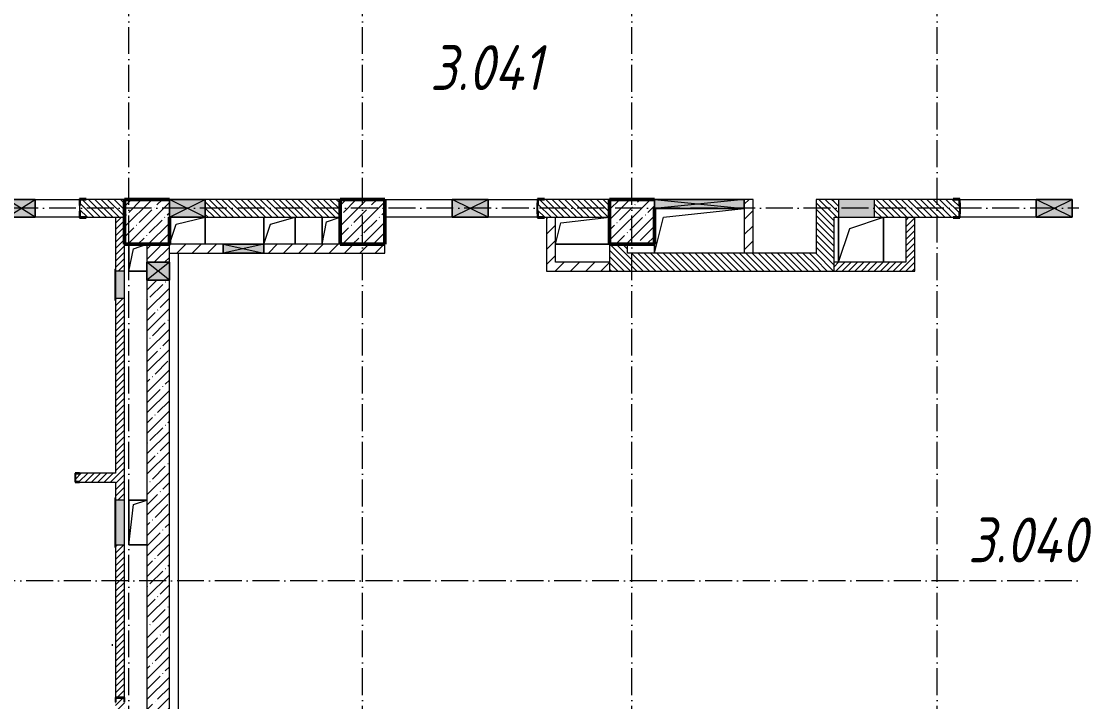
# Model space of a CAD drawing. Header units: millimetres. Extents: x 2294 to 908349, y -83289 to 219220.
# Drawn here: x 178832 to 190534, y 6506 to 14093 of the extents above; entities that cross this region are included whole.
import ezdxf

# ---------------------------------------------------------------- set-up
doc = ezdxf.new("R2010")
doc.units = ezdxf.units.MM
doc.linetypes.add('50_200_ШТРИХ_1Т_ш5_п1_п1_', pattern=[700, 500, -100, 0, -100])
for name, color, linetype, lineweight in [('A-DETL-____-OTLN-4', 7, 'Continuous', 18), ('A-DETL-GENF-OTLN', 7, 'Continuous', 9), ('A-FLOR-____-OTLN', 7, 'Continuous', 9), ('A-GENM-____-MCUT', 7, 'Continuous', 25), ('A-GENM-____-OTLN', 7, 'Continuous', 9), ('A-GENM-____-OTLN-1', 7, 'Continuous', 25), ('A-GLAZ-____-OTLN', 7, 'Continuous', 9), ('A-WALL-____-MCUT-1', 7, 'Continuous', 9), ('A-WALL-____-MCUT-3', 7, 'Continuous', 9), ('A-WALL-____-PATT-1', 7, 'Continuous', 9), ('A-WALL-FNSH-MCUT-1', 7, 'Continuous', 9), ('I-WALL-____-OTLN', 7, 'Continuous', 9), ('S-COLS-____-MCUT', 7, 'Continuous', 50), ('S-COLS-____-OTLN', 7, 'Continuous', 9), ('S-GRID-____-OTLN-1', 7, '50_200_ШТРИХ_1Т_ш5_п1_п1_', 9), ('Марки помещений', 7, 'Continuous', 9)]:
    doc.layers.add(name, color=color, linetype=linetype, lineweight=lineweight)
doc.layers.add('A-GLAZ-____-OTLN-1', color=7, linetype='Continuous', lineweight=9, true_color=0xc0c0c0)
doc.styles.add('ISOCPEUR_I_2', font='isocpeui.ttf', dxfattribs={"width": 0.85, "height": 2.3})
pattern_1 = [(135, (165583.507, 6025.276), (-35.35534, -35.35534), [])]
pattern_2 = [(45, (165583.507, 6025.276), (-35.35534, 35.35534), [])]
pattern_3 = [(45, (165583.51, 6025.28), (-84.8528, 84.8528), [])]

# ---------------------------------------------------------------- blocks, each defined once
blk = doc.blocks.new('3osi')
at = {"layer": 'S-GRID-____-OTLN-1', "color": 251, "ltscale": 0.6, "true_color": 0x636466}
for p, q in [((180033.5, 1542.7), (180033.5, 55906.2)), ((182633.5, 1542.7), (182633.5, 55906.2)), ((185633.5, 1542.7), (185633.5, 55906.2)), ((189033.5, 1542.7), (189033.5, 55906.2)), ((255902.3, 12006.3), (160914.7, 12006.3)), ((269510, 7856.3), (160914.7, 7856.3))]:
    blk.add_line(p, q, dxfattribs=at)
blk = doc.blocks.new('BSC_Колонна _Прямоугольная - 500х500-V68-АР1_План отверстий 3 этажа в осях 1-64_А-ГГ')
at = {"layer": 'S-COLS-____-OTLN'}
h = blk.add_hatch(dxfattribs=at)
h.set_pattern_fill('FP_105', color=256, style=0, pattern_type=2)
h.set_pattern_definition([(45, (-14650, -5831.04), (-114.0493, 114.0493), []), (45, (-14535.95, -5831.04), (-114.0493, 114.0493), [201.612, -40.322, 3.353, -36.97])])
h.paths.add_polyline_path([(-250, -250), (250, -250), (250, 250), (-250, 250), (-250, 50)], flags=0)
at = {"layer": 'S-COLS-____-MCUT'}
for p, q in [((250, 250), (-250, 250)), ((-250, 250), (-250, -250)), ((250, -250), (250, 50)), ((-250, -250), (250, -250))]:
    blk.add_line(p, q, dxfattribs=at)
blk = doc.blocks.new('BSC_Колонна _Прямоугольная - 500х500-V77-АР1_План отверстий 3 этажа в осях 1-64_А-ГГ')
at = {"layer": 'S-COLS-____-OTLN'}
h = blk.add_hatch(dxfattribs=at)
h.set_pattern_fill('FP_114', color=256, style=0, pattern_type=2)
h.set_pattern_definition([(45, (-20050, -5831.04), (-114.0493, 114.0493), []), (45, (-19935.95, -5831.04), (-114.0493, 114.0493), [201.613, -40.323, 3.353, -36.97])])
h.paths.add_polyline_path([(-250, -250), (250, -250), (250, 250), (-250, 250), (-250, 150)], flags=0)
at = {"layer": 'S-COLS-____-MCUT'}
for p, q in [((250, 250), (-250, 250)), ((-250, 250), (-250, -250)), ((250, -250), (250, 150)), ((-250, -250), (250, -250))]:
    blk.add_line(p, q, dxfattribs=at)
blk = doc.blocks.new('BSC_Колонна _Прямоугольная - 500х500-V148-АР1_План отверстий 3 этажа в осях 1-64_А-ГГ')
at = {"layer": 'S-COLS-____-OTLN'}
h = blk.add_hatch(dxfattribs=at)
h.set_pattern_fill('FP_171', color=256, style=0, pattern_type=2)
h.set_pattern_definition([(45, (-17050, -5831.04), (-114.0493, 114.0493), []), (45, (-16935.95, -5831.04), (-114.0493, 114.0493), [201.612, -40.322, 3.353, -36.97])])
h.paths.add_polyline_path([(-250, -250), (250, -250), (250, 250), (-250, 250)], flags=0)
at = {"layer": 'S-COLS-____-MCUT'}
for p, q in [((250, 250), (-250, 250)), ((-250, 250), (-250, -250)), ((250, -250), (250, 250)), ((-250, -250), (250, -250))]:
    blk.add_line(p, q, dxfattribs=at)
blk = doc.blocks.new('АР_Перемычка - АР_Перемычка-28712478-АР1_План отверстий 3 этажа в осях 1-64_А-ГГ')
at = {"layer": 'A-GENM-____-OTLN'}
blk.add_line((0, -100), (8, -100), dxfattribs=at)
blk = doc.blocks.new('154_Стойка_СКБ_Уголок - СМ-2180_200-28268025-АР1_План отверстий 3 этажа в осях 1-64_А-ГГ')
at = {"layer": 'A-GENM-____-MCUT'}
for p, q in [((125, 156), (125, 81)), ((200, 156), (125, 156)), ((131, 81), (131, 150)), ((131, 150), (200, 150)), ((200, 150), (200, 156)), ((125, 81), (131, 81)), ((131, 19), (125, 19)), ((125, 19), (125, -56)), ((131, -50), (131, 19)), ((125, -56), (200, -56)), ((200, -50), (131, -50)), ((200, -56), (200, -50))]:
    blk.add_line(p, q, dxfattribs=at)
blk = doc.blocks.new('154_Стойка_СКБ_Уголок - СМ-2480_200-28346303-АР1_План отверстий 3 этажа в осях 1-64_А-ГГ')
at = {"layer": 'A-GENM-____-MCUT'}
for p, q in [((125, 156), (125, 81)), ((200, 156), (125, 156)), ((131, 81), (131, 150)), ((131, 150), (200, 150)), ((200, 150), (200, 156)), ((125, 81), (131, 81)), ((131, 19), (125, 19)), ((125, 19), (125, -56)), ((131, -50), (131, 19)), ((125, -56), (200, -56)), ((200, -50), (131, -50)), ((200, -56), (200, -50))]:
    blk.add_line(p, q, dxfattribs=at)
blk = doc.blocks.new('Стойка_Влож_Полоса боковая - Полоса-28213942-АР1_План отверстий 3 этажа в осях 1-64_А-ГГ')
at = {"layer": 'A-GENM-____-OTLN'}
for p, q in [((-5, 60), (0, 60)), ((-5, -60), (-5, 60)), ((0, 31), (0, -31)), ((0, -60), (-5, -60))]:
    blk.add_line(p, q, dxfattribs=at)
blk = doc.blocks.new('154_Фахверк_СКБ_Швеллер - Тип_100_3960-28331862-АР1_План отверстий 3 этажа в осях 1-64_А-ГГ')
at = {"layer": 'A-GENM-____-MCUT'}
for p, q in [((175, 50), (125, 50)), ((125, 50), (125, -50)), ((128, 47), (175, 47)), ((128, -47), (128, 47)), ((175, 47), (175, 50)), ((125, -50), (175, -50)), ((175, -47), (128, -47)), ((175, -50), (175, -47))]:
    blk.add_line(p, q, dxfattribs=at)
blk = doc.blocks.new('AR_Отверстие Ниша - Лючок-32406138-АР1_План отверстий 3 этажа в осях 1-64_А-ГГ')
at = {"layer": 'A-GLAZ-____-OTLN'}
blk.add_hatch(color=256, dxfattribs=at).paths.add_polyline_path([(150, -50), (150, 50), (-150, 50), (-150, -50)], flags=0)
for p, q in [((150, 50), (-150, 50)), ((-150, 50), (-150, -50)), ((150, -50), (150, 50)), ((-150, -50), (150, -50))]:
    blk.add_line(p, q, dxfattribs=at)
blk = doc.blocks.new('Л_Общий_Лючок - Лючок-29683982-АР1_План отверстий 3 этажа в осях 1-64_А-ГГ')
at = {"layer": 'A-GLAZ-____-OTLN-1'}
blk.add_hatch(color=256, dxfattribs=at).paths.add_polyline_path([(-24, 0), (324, 0), (324, 6), (-24, 6)], flags=0)
at = {"layer": 'A-GLAZ-____-OTLN'}
for p, q in [((324, 6), (-24, 6)), ((-24, 6), (-24, 0)), ((324, 6), (324, 0))]:
    blk.add_line(p, q, dxfattribs=at)
blk = doc.blocks.new('AR_Отверстие Ниша - Лючок-32406110-АР1_План отверстий 3 этажа в осях 1-64_А-ГГ')
at = {"layer": 'A-GLAZ-____-OTLN'}
blk.add_hatch(color=256, dxfattribs=at).paths.add_polyline_path([(250, -50), (250, 50), (-250, 50), (-250, -50)], flags=0)
for p, q in [((250, 50), (-250, 50)), ((-250, 50), (-250, -50)), ((250, -50), (250, 50)), ((-250, -50), (250, -50))]:
    blk.add_line(p, q, dxfattribs=at)
blk = doc.blocks.new('Л_Общий_Лючок - Лючок-29741375-АР1_План отверстий 3 этажа в осях 1-64_А-ГГ')
at = {"layer": 'A-GLAZ-____-OTLN-1'}
blk.add_hatch(color=256, dxfattribs=at).paths.add_polyline_path([(-24, 0), (524, 0), (524, 6), (-24, 6)], flags=0)
at = {"layer": 'A-GLAZ-____-OTLN'}
for p, q in [((524, 6), (-24, 6)), ((-24, 6), (-24, 0)), ((524, 6), (524, 0))]:
    blk.add_line(p, q, dxfattribs=at)
blk = doc.blocks.new('AR_Отверстие Ниша - Лючок-32404482-АР1_План отверстий 3 этажа в осях 1-64_А-ГГ')
at = {"layer": 'A-GLAZ-____-OTLN'}
blk.add_hatch(color=256, dxfattribs=at).paths.add_polyline_path([(-200, 100), (-200, -100), (200, -100), (200, 100)], flags=0)
for p, q in [((200, 100), (-200, 100)), ((-200, 100), (-200, -100)), ((200, -100), (200, 100)), ((-200, -100), (200, -100))]:
    blk.add_line(p, q, dxfattribs=at)
blk = doc.blocks.new('AR_Отверстие прямоугольное _в плите_ - AR_Отверстие прямоугольное _в плите_-V170-АР1_План отверстий 3 этажа в осях 1-64_А-ГГ')
at = {"layer": 'A-GENM-____-OTLN'}
for p, q in [((100, 250), (-100, 250)), ((-100, 250), (-100, -250)), ((-50, 200), (100, 250)), ((-100, -250), (-50, 200)), ((-100, -250), (100, -250))]:
    blk.add_line(p, q, dxfattribs=at)
blk = doc.blocks.new('AR_Отверстие прямоугольное _в плите_ - AR_Отверстие прямоугольное _в плите_-30459293-АР1_План отверстий 3 этажа в осях 1-64_А-ГГ')
at = {"layer": 'A-GENM-____-OTLN'}
for p, q in [((-250, 250), (-250, -250)), ((-125, 125), (250, 250)), ((250, -250), (250, 250)), ((-250, -250), (-125, 125))]:
    blk.add_line(p, q, dxfattribs=at)
blk = doc.blocks.new('AR_Отверстие прямоугольное _в плите_ - AR_Отверстие прямоугольное _в плите_-30512088-АР1_План отверстий 3 этажа в осях 1-64_А-ГГ')
at = {"layer": 'A-GENM-____-OTLN'}
for p, q in [((-100, 150), (-100, -150)), ((-50, 100), (100, 150)), ((-100, -150), (-50, 100)), ((-100, -150), (100, -150))]:
    blk.add_line(p, q, dxfattribs=at)
blk = doc.blocks.new('AR_Отверстие прямоугольное _в плите_ - AR_Отверстие прямоугольное _в плите_-30552555-АР1_План отверстий 3 этажа в осях 1-64_А-ГГ')
at = {"layer": 'A-GENM-____-OTLN'}
for p, q in [((-240, 90), (300, 150)), ((-300, -150), (-240, 90)), ((-300, -150), (300, -150))]:
    blk.add_line(p, q, dxfattribs=at)
blk = doc.blocks.new('AR_Отверстие прямоугольное _в плите_ - AR_Отверстие прямоугольное _в плите_-V190-АР1_План отверстий 3 этажа в осях 1-64_А-ГГ')
at = {"layer": 'A-GENM-____-OTLN'}
for p, q in [((-100, 150), (-100, -150)), ((-50, 100), (100, 150)), ((-100, -150), (-50, 100))]:
    blk.add_line(p, q, dxfattribs=at)
blk = doc.blocks.new('AR_Отверстие прямоугольное _в плите_ - AR_Отверстие прямоугольное _в плите_-V193-АР1_План отверстий 3 этажа в осях 1-64_А-ГГ')
at = {"layer": 'A-GENM-____-OTLN'}
for p, q in [((-125, 75), (200, 150)), ((200, -150), (200, 150)), ((-200, -150), (-125, 75))]:
    blk.add_line(p, q, dxfattribs=at)
blk = doc.blocks.new('AR_Отверстие прямоугольное _в плите_ - AR_Отверстие прямоугольное _в плите_-30552577-АР1_План отверстий 3 этажа в осях 1-64_А-ГГ')
at = {"layer": 'A-GENM-____-OTLN'}
for p, q in [((-175, 150), (-175, -150)), ((-100, 75), (175, 150)), ((175, -150), (175, 150)), ((-175, -150), (-100, 75))]:
    blk.add_line(p, q, dxfattribs=at)
blk = doc.blocks.new('AR_Отверстие прямоугольное _в плите_ - AR_Отверстие прямоугольное _в плите_-30552705-АР1_План отверстий 3 этажа в осях 1-64_А-ГГ')
at = {"layer": 'A-GENM-____-OTLN'}
for p, q in [((-400, 150), (500, 250)), ((-500, -250), (-400, 150)), ((-500, -150), (-500, -250))]:
    blk.add_line(p, q, dxfattribs=at)
blk = doc.blocks.new('AR_Отверстие прямоугольное _в стене__БезПР - AR_Отверстие прямоугольное _в стене__БезПР-30590134-АР1_План отверстий 3 этажа в осях 1-64_А-ГГ')
at = {"layer": 'A-GLAZ-____-OTLN-1'}
blk.add_hatch(color=256, dxfattribs=at).paths.add_polyline_path([(100, 125), (-100, 125), (-100, -125), (100, -125)], flags=0)
at = {"layer": 'A-DETL-GENF-OTLN'}
for p, q in [((-100, -125), (-100, 125)), ((-100, 125), (100, 125)), ((100, 125), (-100, -125)), ((-100, 125), (100, -125)), ((100, 125), (-100, 125)), ((-100, 125), (-100, -125)), ((100, 125), (100, -125)), ((100, -125), (100, 125)), ((100, -125), (-100, -125)), ((-100, -125), (100, -125))]:
    blk.add_line(p, q, dxfattribs=at)
at = {"layer": 'A-GLAZ-____-OTLN'}
blk.add_line((100, 125), (-100, 125), dxfattribs=at)
blk = doc.blocks.new('AR_Отверстие прямоугольное _в стене__БезПР - AR_Отверстие прямоугольное _в стене__БезПР-36429236-АР1_План отверстий 3 этажа в осях 1-64_А-ГГ')
at = {"layer": 'A-GLAZ-____-OTLN'}
blk.add_hatch(color=256, dxfattribs=at).paths.add_polyline_path([(500, -50), (500, 50), (-500, 50), (-500, -50), (396, -50)], flags=0)
at = {"layer": 'A-DETL-GENF-OTLN'}
for p, q in [((-500, -50), (-500, 50)), ((-500, 50), (500, 50)), ((500, 50), (-500, -50)), ((-500, 50), (500, -50)), ((500, 50), (-500, 50)), ((-500, 50), (-500, -50)), ((500, 50), (500, -50)), ((500, -50), (500, 50)), ((500, -50), (-500, -50)), ((-500, -50), (500, -50))]:
    blk.add_line(p, q, dxfattribs=at)
at = {"layer": 'A-GLAZ-____-OTLN'}
blk.add_line((500, 50), (-500, 50), dxfattribs=at)
blk = doc.blocks.new('AR_Отверстие прямоугольное _в стене_ - AR_Отверстие прямоугольное _в стене__ОВ-36982548-АР1_План отверстий 3 этажа в осях 1-64_А-ГГ')
at = {"layer": 'A-GLAZ-____-OTLN'}
blk.add_hatch(color=256, dxfattribs=at).paths.add_polyline_path([(225, -50), (225, 50), (-225, 50), (-225, -50)], flags=0)
at = {"layer": 'A-DETL-GENF-OTLN'}
for p, q in [((-225, -50), (-225, 50)), ((-225, 50), (225, 50)), ((225, 50), (-225, -50)), ((-225, 50), (225, -50)), ((225, 50), (-225, 50)), ((-225, 50), (-225, -50)), ((225, 50), (225, -50)), ((225, -50), (225, 50)), ((225, -50), (-225, -50)), ((-225, -50), (225, -50))]:
    blk.add_line(p, q, dxfattribs=at)
blk = doc.blocks.new('AR_Отверстие прямоугольное _в стене__БезПР - AR_Отверстие прямоугольное _в стене__БезПР-36428632-АР1_План отверстий 3 этажа в осях 1-64_А-ГГ')
at = {"layer": 'A-GLAZ-____-OTLN'}
blk.add_hatch(color=256, dxfattribs=at).paths.add_polyline_path([(-200, -100), (200, -100), (200, 100), (-200, 100)], flags=0)
at = {"layer": 'A-DETL-GENF-OTLN'}
for p, q in [((-200, -100), (-200, 100)), ((-200, 100), (200, 100)), ((200, 100), (-200, -100)), ((-200, 100), (200, -100)), ((200, 100), (-200, 100)), ((-200, 100), (-200, -100)), ((200, 100), (200, -100)), ((200, -100), (200, 100)), ((200, -100), (-200, -100)), ((-200, -100), (200, -100))]:
    blk.add_line(p, q, dxfattribs=at)
at = {"layer": 'A-GLAZ-____-OTLN'}
blk.add_line((200, 100), (-200, 100), dxfattribs=at)
blk = doc.blocks.new('AR_Отверстие прямоугольное _в стене__БезПР - AR_Отверстие прямоугольное _в стене__БезПР-36899427-АР1_План отверстий 3 этажа в осях 1-64_А-ГГ')
at = {"layer": 'A-GLAZ-____-OTLN'}
blk.add_hatch(color=256, dxfattribs=at).paths.add_polyline_path([(200, -100), (200, 100), (-200, 100), (-200, -100)], flags=0)
at = {"layer": 'A-DETL-GENF-OTLN'}
for p, q in [((-200, -100), (-200, 100)), ((-200, 100), (200, 100)), ((200, 100), (-200, -100)), ((-200, 100), (200, -100)), ((200, 100), (-200, 100)), ((-200, 100), (-200, -100)), ((200, 100), (200, -100)), ((200, -100), (200, 100)), ((200, -100), (-200, -100)), ((-200, -100), (200, -100))]:
    blk.add_line(p, q, dxfattribs=at)
at = {"layer": 'A-GLAZ-____-OTLN'}
blk.add_line((200, 100), (-200, 100), dxfattribs=at)
blk = doc.blocks.new('AR_Отверстие прямоугольное _в стене__БезПР - AR_Отверстие прямоугольное _в стене__БезПР-36983901-АР1_План отверстий 3 этажа в осях 1-64_А-ГГ')
at = {"layer": 'A-GLAZ-____-OTLN'}
blk.add_hatch(color=256, dxfattribs=at).paths.add_polyline_path([(200, 100), (-200, 100), (-200, -100), (200, -100), (200, 87)], flags=0)
at = {"layer": 'A-DETL-GENF-OTLN'}
for p, q in [((-200, -100), (-200, 100)), ((-200, 100), (200, 100)), ((200, 100), (-200, -100)), ((-200, 100), (200, -100)), ((200, 100), (-200, 100)), ((-200, 100), (-200, -100)), ((200, 100), (200, -100)), ((200, -100), (200, 100)), ((200, -100), (-200, -100)), ((-200, -100), (200, -100))]:
    blk.add_line(p, q, dxfattribs=at)
blk = doc.blocks.new('AR_Отверстие прямоугольное _в стене_ - AR_Отверстие прямоугольное _в стене__ОВ-36985549-АР1_План отверстий 3 этажа в осях 1-64_А-ГГ')
at = {"layer": 'A-GLAZ-____-OTLN'}
blk.add_hatch(color=256, dxfattribs=at).paths.add_polyline_path([(155, 100), (-155, 100), (-155, -100), (155, -100), (155, 87)], flags=0)
at = {"layer": 'A-DETL-GENF-OTLN'}
for p, q in [((-155, -100), (-155, 100)), ((-155, 100), (155, 100)), ((155, 100), (-155, -100)), ((-155, 100), (155, -100)), ((155, 100), (-155, 100)), ((-155, 100), (-155, -100)), ((155, 100), (155, -100)), ((155, -100), (155, 100)), ((155, -100), (-155, -100)), ((-155, -100), (155, -100))]:
    blk.add_line(p, q, dxfattribs=at)
blk = doc.blocks.new('3floor')
at = {"layer": 'A-WALL-____-PATT-1'}
h = blk.add_hatch(dxfattribs=at)
h.set_pattern_fill('FP_6', color=256, style=0, pattern_type=2)
h.set_pattern_definition(pattern_1)
h.paths.add_polyline_path([(179984, 11906), (179984, 12106), (179490, 12106), (179490, 12037), (179484, 12037), (179484, 11975), (179490, 11975), (179490, 11906), (179710, 11906)], flags=0)
h.paths.add_polyline_path([(177942, 11906), (178328, 11906), (178328, 11975), (178334, 11975), (178334, 12037), (178328, 12037), (178328, 12106), (177590, 12106), (177590, 12037), (177584, 12037), (177584, 11975), (177590, 11975), (177590, 11906), (177659, 11906)], flags=0)
h.paths.add_polyline_path([(176484, 11906), (176578, 11906), (176578, 11975), (176584, 11975), (176584, 12037), (176578, 12037), (176578, 12106), (176484, 12106), (176484, 11920)], flags=0)
h = blk.add_hatch(dxfattribs=at)
h.set_pattern_fill('FP_6', color=256, style=0, pattern_type=2)
h.set_pattern_definition(pattern_1)
h.paths.add_polyline_path([(182384, 11906), (182384, 12106), (180884, 12106), (180884, 11906), (181477, 11906)], flags=0)
h = blk.add_hatch(dxfattribs=at)
h.set_pattern_fill('FP_6', color=256, style=0, pattern_type=2)
h.set_pattern_definition(pattern_1)
h.paths.add_polyline_path([(185384, 11906), (185384, 12106), (184590, 12106), (184590, 12037), (184584, 12037), (184584, 11975), (184590, 11975), (184590, 11906), (185012, 11906)], flags=0)
h = blk.add_hatch(dxfattribs=at)
h.set_pattern_fill('FP_4', color=256, style=0, pattern_type=2)
h.set_pattern_definition(pattern_3)
h.paths.add_polyline_path([(186884, 12006), (186984, 12006), (186984, 12106), (186884, 12106)], flags=0)
h = blk.add_hatch(dxfattribs=at)
h.set_pattern_fill('FP_6', color=256, style=0, pattern_type=2)
h.set_pattern_definition(pattern_1)
h.paths.add_polyline_path([(187884, 11306), (187884, 12106), (187684, 12106), (187684, 11306)], flags=0)
h = blk.add_hatch(dxfattribs=at)
h.set_pattern_fill('FP_6', color=256, style=0, pattern_type=2)
h.set_pattern_definition(pattern_1)
h.paths.add_polyline_path([(190990, 11906), (191384, 11906), (191384, 12106), (190990, 12106), (190990, 12037), (190984, 12037), (190984, 11975), (190990, 11975), (190990, 11909)], flags=0)
h.paths.add_polyline_path([(188334, 11906), (189278, 11906), (189278, 11975), (189284, 11975), (189284, 12037), (189278, 12037), (189278, 12106), (188334, 12106), (188334, 11971)], flags=0)
h.paths.add_polyline_path([(187884, 11906), (187934, 11906), (187934, 12106), (187884, 12106)], flags=0)
h = blk.add_hatch(dxfattribs=at)
h.set_pattern_fill('FP_4', color=256, style=0, pattern_type=2)
h.set_pattern_definition(pattern_3)
h.paths.add_polyline_path([(186984, 11506), (186984, 12006), (186884, 12006), (186884, 11506)], flags=0)
h = blk.add_hatch(dxfattribs=at)
h.set_pattern_fill('FP_5', color=256, style=0, pattern_type=2)
h.set_pattern_definition(pattern_2)
h.paths.add_polyline_path([(179884, 4356), (179984, 4356), (179984, 6506), (179981, 6506), (179981, 6553), (179887, 6553), (179887, 6506), (179884, 6506), (179884, 4606)], flags=0)
h.paths.add_polyline_path([(179981, 6556), (179984, 6556), (179984, 8256), (179884, 8256), (179884, 6556), (179936, 6556)], flags=0)
h.paths.add_polyline_path([(179884, 8756), (179984, 8756), (179984, 11006), (179884, 11006), (179884, 8956)], flags=0)
h.paths.add_polyline_path([(179963, 11306), (179984, 11306), (179984, 11906), (179884, 11906), (179884, 11306), (179962, 11306)], flags=0)
h = blk.add_hatch(dxfattribs=at)
h.set_pattern_fill('FP_4', color=256, style=0, pattern_type=2)
h.set_pattern_definition(pattern_3)
h.paths.add_polyline_path([(184784, 11406), (184784, 11906), (184684, 11906), (184684, 11406)], flags=0)
h = blk.add_hatch(dxfattribs=at)
h.set_pattern_fill('FP_5', color=256, style=0, pattern_type=2)
h.set_pattern_definition(pattern_2)
h.paths.add_polyline_path([(188784, 11306), (188784, 11906), (188684, 11906), (188684, 11306)], flags=0)
h = blk.add_hatch(dxfattribs=at)
h.set_pattern_fill('FP_38', color=256, style=0, pattern_type=2)
h.set_pattern_definition([(45, (165583.5, 6025.28), (-114.0493, 114.0493), []), (45, (165697.56, 6025.28), (-114.0493, 114.0493), [201.612, -40.322, 3.353, -36.97])])
h.paths.add_polyline_path([(180234, 4606), (180484, 4606), (180484, 11206), (180234, 11206), (180234, 5039)], flags=0)
h.paths.add_polyline_path([(180234, 11406), (180484, 11406), (180484, 11606), (180234, 11606)], flags=0)
h = blk.add_hatch(dxfattribs=at)
h.set_pattern_fill('FP_4', color=256, style=0, pattern_type=2)
h.set_pattern_definition(pattern_3)
h.paths.add_polyline_path([(182384, 11506), (182884, 11506), (182884, 11606), (181534, 11606), (181534, 11506)], flags=0)
h.paths.add_polyline_path([(180484, 11506), (181084, 11506), (181084, 11606), (180484, 11606)], flags=0)
h = blk.add_hatch(dxfattribs=at)
h.set_pattern_fill('FP_6', color=256, style=0, pattern_type=2)
h.set_pattern_definition(pattern_1)
h.paths.add_polyline_path([(185584, 11506), (185584, 11606), (185384, 11606), (185384, 11506)], flags=0)
h = blk.add_hatch(dxfattribs=at)
h.set_pattern_fill('FP_6', color=256, style=0, pattern_type=2)
h.set_pattern_definition(pattern_1)
h.paths.add_polyline_path([(187684, 11306), (187684, 11506), (185384, 11506), (185384, 11306), (186779, 11306)], flags=0)
h = blk.add_hatch(dxfattribs=at)
h.set_pattern_fill('FP_4', color=256, style=0, pattern_type=2)
h.set_pattern_definition(pattern_3)
h.paths.add_polyline_path([(185384, 11306), (185384, 11406), (184684, 11406), (184684, 11306), (185012, 11306)], flags=0)
h = blk.add_hatch(dxfattribs=at)
h.set_pattern_fill('FP_5', color=256, style=0, pattern_type=2)
h.set_pattern_definition(pattern_2)
h.paths.add_polyline_path([(188684, 11306), (188684, 11406), (187884, 11406), (187884, 11306), (188547, 11306)], flags=0)
h = blk.add_hatch(dxfattribs=at)
h.set_pattern_fill('FP_5', color=256, style=0, pattern_type=2)
h.set_pattern_definition(pattern_2)
h.paths.add_polyline_path([(179884, 8956), (179884, 9056), (179484, 9056), (179484, 9053), (179437, 9053), (179437, 8959), (179484, 8959), (179484, 8956), (179710, 8956)], flags=0)
at = {"layer": 'A-DETL-____-OTLN-4'}
blk.add_line((180584, 4362), (180584, 11506), dxfattribs=at)
at = {"layer": 'A-FLOR-____-OTLN'}
for p, q in [((180884, 11906), (180884, 11606)), ((181534, 11606), (181534, 11906)), ((181884, 11906), (181884, 11606)), ((182184, 11606), (182184, 11906)), ((187934, 11406), (187934, 11906)), ((188434, 11906), (188434, 11406)), ((180034, 11306), (180034, 11606)), ((185384, 11606), (184784, 11606)), ((185884, 11506), (185884, 11606)), ((180234, 11306), (180034, 11306)), ((180034, 8756), (180234, 8756)), ((180034, 8256), (180034, 8756)), ((180234, 8256), (180034, 8256))]:
    blk.add_line(p, q, dxfattribs=at)
at = {"layer": 'A-WALL-____-MCUT-1'}
for p, q in [((180234, 11606), (180234, 11406)), ((180484, 11406), (180484, 11606)), ((180234, 11206), (180234, 4606)), ((180484, 4606), (180484, 11206))]:
    blk.add_line(p, q, dxfattribs=at)
at = {"layer": 'A-WALL-____-MCUT-3'}
for p, q in [((179984, 12106), (179559, 12106)), ((182384, 12106), (180884, 12106)), ((185384, 12106), (184659, 12106)), ((187934, 12106), (187684, 12106)), ((187684, 12106), (187684, 11506)), ((189209, 12106), (188334, 12106)), ((179484, 12037), (179484, 11975)), ((179559, 11906), (179984, 11906)), ((180884, 11906), (182384, 11906)), ((184659, 11906), (185384, 11906)), ((187884, 11306), (187884, 11906)), ((187884, 11906), (187934, 11906)), ((188334, 11906), (189209, 11906)), ((185384, 11606), (185384, 11506)), ((185584, 11506), (185584, 11606)), ((185384, 11506), (185384, 11306)), ((187684, 11506), (185584, 11506)), ((185384, 11306), (187884, 11306))]:
    blk.add_line(p, q, dxfattribs=at)
at = {"layer": 'A-WALL-FNSH-MCUT-1'}
for p, q in [((186984, 12106), (186884, 12106)), ((186984, 11506), (186984, 12106)), ((186884, 12006), (186884, 11506)), ((179884, 11906), (179884, 11306)), ((179984, 11906), (179984, 11906)), ((184684, 11906), (184684, 11306)), ((184784, 11406), (184784, 11906)), ((188684, 11906), (188684, 11406)), ((188784, 11306), (188784, 11906)), ((179984, 11306), (179984, 11606)), ((181084, 11606), (180484, 11606)), ((182384, 11606), (181534, 11606)), ((182884, 11506), (182884, 11606)), ((180484, 11506), (181084, 11506)), ((181534, 11506), (182884, 11506)), ((185384, 11406), (184784, 11406)), ((188684, 11406), (187884, 11406)), ((184684, 11306), (185384, 11306)), ((187884, 11306), (188784, 11306)), ((179884, 11006), (179884, 9056)), ((179984, 8756), (179984, 11006)), ((179884, 9056), (179484, 9056)), ((179484, 8956), (179884, 8956)), ((179884, 8956), (179884, 8756)), ((179884, 8256), (179884, 6556)), ((179984, 6556), (179984, 8256)), ((179849, 7131), (179849, 7151))]:
    blk.add_line(p, q, dxfattribs=at)
at = {"layer": 'I-WALL-____-OTLN'}
for p, q in [((178989, 12106), (179484, 12106)), ((182884, 12106), (183634, 12106)), ((184034, 12106), (184584, 12106)), ((189284, 12106), (190134, 12106)), ((179484, 11906), (178989, 11906)), ((183634, 11906), (182884, 11906)), ((184584, 11906), (184034, 11906)), ((190134, 11906), (189284, 11906))]:
    blk.add_line(p, q, dxfattribs=at)
at = {"layer": 'A-GENM-____-OTLN'}
for name, p in [('Стойка_Влож_Полоса боковая - Полоса-28213942-АР1_План отверстий 3 этажа в осях 1-64_А-ГГ', (184584, 12006)), ('AR_Отверстие прямоугольное _в плите_ - AR_Отверстие прямоугольное _в плите_-30552705-АР1_План отверстий 3 этажа в осях 1-64_А-ГГ', (186384, 11756)), ('AR_Отверстие прямоугольное _в плите_ - AR_Отверстие прямоугольное _в плите_-V193-АР1_План отверстий 3 этажа в осях 1-64_А-ГГ', (180684, 11756)), ('AR_Отверстие прямоугольное _в плите_ - AR_Отверстие прямоугольное _в плите_-30552577-АР1_План отверстий 3 этажа в осях 1-64_А-ГГ', (181709, 11756)), ('AR_Отверстие прямоугольное _в плите_ - AR_Отверстие прямоугольное _в плите_-V190-АР1_План отверстий 3 этажа в осях 1-64_А-ГГ', (182284, 11756)), ('АР_Перемычка - АР_Перемычка-28712478-АР1_План отверстий 3 этажа в осях 1-64_А-ГГ', (182884, 12006)), ('AR_Отверстие прямоугольное _в плите_ - AR_Отверстие прямоугольное _в плите_-30552555-АР1_План отверстий 3 этажа в осях 1-64_А-ГГ', (185084, 11756)), ('AR_Отверстие прямоугольное _в плите_ - AR_Отверстие прямоугольное _в плите_-30459293-АР1_План отверстий 3 этажа в осях 1-64_А-ГГ', (188184, 11656)), ('AR_Отверстие прямоугольное _в плите_ - AR_Отверстие прямоугольное _в плите_-30512088-АР1_План отверстий 3 этажа в осях 1-64_А-ГГ', (180134, 11456)), ('AR_Отверстие прямоугольное _в плите_ - AR_Отверстие прямоугольное _в плите_-V170-АР1_План отверстий 3 этажа в осях 1-64_А-ГГ', (180134, 8506))]:
    blk.add_blockref(name, p, dxfattribs=at)
at = {"layer": 'A-GENM-____-OTLN', "rotation": 180}
blk.add_blockref('Стойка_Влож_Полоса боковая - Полоса-28213942-АР1_План отверстий 3 этажа в осях 1-64_А-ГГ', (189284, 12006), dxfattribs=at)
at = {"layer": 'A-GENM-____-OTLN-1'}
for name, p in [('154_Стойка_СКБ_Уголок - СМ-2180_200-28268025-АР1_План отверстий 3 этажа в осях 1-64_А-ГГ', (179359, 11956)), ('154_Стойка_СКБ_Уголок - СМ-2480_200-28346303-АР1_План отверстий 3 этажа в осях 1-64_А-ГГ', (184459, 11956)), ('154_Фахверк_СКБ_Швеллер - Тип_100_3960-28331862-АР1_План отверстий 3 этажа в осях 1-64_А-ГГ', (179309, 9006))]:
    blk.add_blockref(name, p, dxfattribs=at)
for name, p, rotation in [('154_Стойка_СКБ_Уголок - СМ-2480_200-28346303-АР1_План отверстий 3 этажа в осях 1-64_А-ГГ', (189409, 12056), 180), ('154_Фахверк_СКБ_Швеллер - Тип_100_3960-28331862-АР1_План отверстий 3 этажа в осях 1-64_А-ГГ', (179934, 6681), 269.9999999999997)]:
    blk.add_blockref(name, p, dxfattribs=dict(at, rotation=rotation))
at = {"layer": 'A-GLAZ-____-OTLN'}
for name, p, rotation in [('AR_Отверстие прямоугольное _в стене_ - AR_Отверстие прямоугольное _в стене__ОВ-36985549-АР1_План отверстий 3 этажа в осях 1-64_А-ГГ', (178834, 12006), 180), ('AR_Отверстие прямоугольное _в стене__БезПР - AR_Отверстие прямоугольное _в стене__БезПР-36983901-АР1_План отверстий 3 этажа в осях 1-64_А-ГГ', (180684, 12006), 180), ('AR_Отверстие прямоугольное _в стене__БезПР - AR_Отверстие прямоугольное _в стене__БезПР-36899427-АР1_План отверстий 3 этажа в осях 1-64_А-ГГ', (183834, 12006), 180), ('AR_Отверстие Ниша - Лючок-32404482-АР1_План отверстий 3 этажа в осях 1-64_А-ГГ', (188134, 12006), 180), ('AR_Отверстие прямоугольное _в стене__БезПР - AR_Отверстие прямоугольное _в стене__БезПР-36428632-АР1_План отверстий 3 этажа в осях 1-64_А-ГГ', (190334, 12006), 180), ('AR_Отверстие прямоугольное _в стене__БезПР - AR_Отверстие прямоугольное _в стене__БезПР-30590134-АР1_План отверстий 3 этажа в осях 1-64_А-ГГ', (180359, 11306), 269.9999999999999), ('Л_Общий_Лючок - Лючок-29683982-АР1_План отверстий 3 этажа в осях 1-64_А-ГГ', (179884, 11006), 89.99999999999967), ('AR_Отверстие Ниша - Лючок-32406138-АР1_План отверстий 3 этажа в осях 1-64_А-ГГ', (179934, 11156), 269.9999999999997), ('Л_Общий_Лючок - Лючок-29741375-АР1_План отверстий 3 этажа в осях 1-64_А-ГГ', (179884, 8256), 89.99999999999967), ('AR_Отверстие Ниша - Лючок-32406110-АР1_План отверстий 3 этажа в осях 1-64_А-ГГ', (179934, 8506), 269.9999999999997)]:
    blk.add_blockref(name, p, dxfattribs=dict(at, rotation=rotation))
for name, p in [('AR_Отверстие прямоугольное _в стене__БезПР - AR_Отверстие прямоугольное _в стене__БезПР-36429236-АР1_План отверстий 3 этажа в осях 1-64_А-ГГ', (186384, 12056)), ('AR_Отверстие прямоугольное _в стене_ - AR_Отверстие прямоугольное _в стене__ОВ-36982548-АР1_План отверстий 3 этажа в осях 1-64_А-ГГ', (181309, 11556))]:
    blk.add_blockref(name, p, dxfattribs=at)
at = {"layer": 'S-COLS-____-OTLN'}
for name, p in [('BSC_Колонна _Прямоугольная - 500х500-V68-АР1_План отверстий 3 этажа в осях 1-64_А-ГГ', (180234, 11856)), ('BSC_Колонна _Прямоугольная - 500х500-V148-АР1_План отверстий 3 этажа в осях 1-64_А-ГГ', (182634, 11856)), ('BSC_Колонна _Прямоугольная - 500х500-V77-АР1_План отверстий 3 этажа в осях 1-64_А-ГГ', (185634, 11856))]:
    blk.add_blockref(name, p, dxfattribs=at)
at = {"layer": 'Марки помещений', "char_height": 500, "attachment_point": 1, "style": 'ISOCPEUR_I_2'}
for s, insert, width in [('3.041', (183386, 13824), 769.62), ('3.040', (189376, 8562), 817.72)]:
    blk.add_mtext(s, dxfattribs=dict(at, insert=insert, width=width))

msp = doc.modelspace()

# ---------------------------------------------------------------- block references
for name in ['3osi', '3floor']:
    msp.add_blockref(name, (0, 0))

doc.saveas('drawing.dxf')
